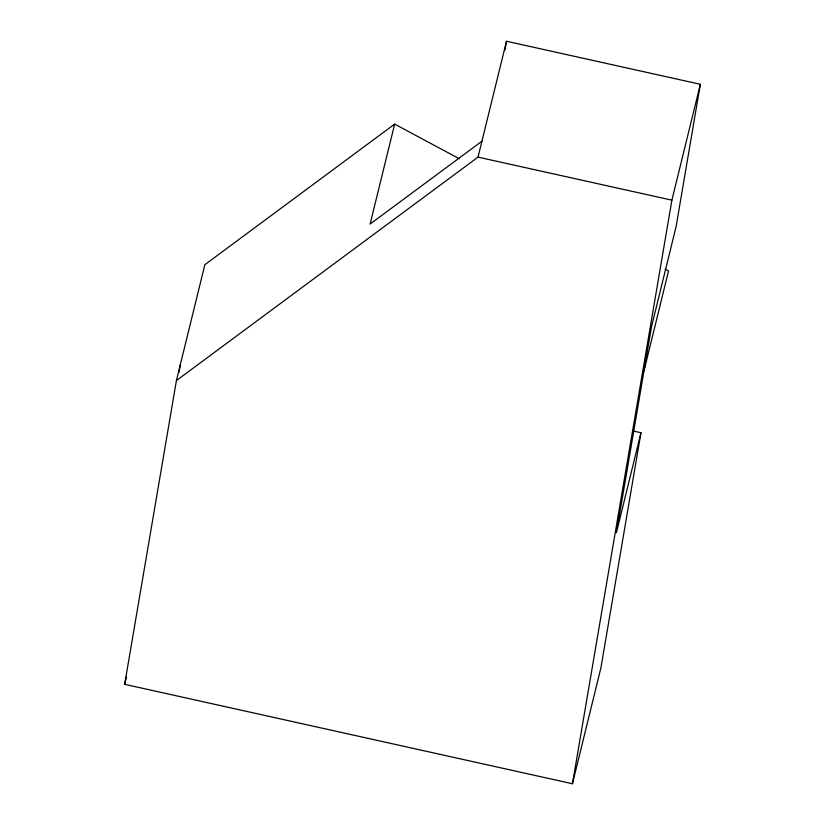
<?xml version="1.0" encoding="UTF-8"?>
<svg xmlns="http://www.w3.org/2000/svg" width="825" height="825" viewBox="0 0 825 825"><rect width="100%" height="100%" fill="white"/><g stroke="black" fill="none" stroke-linecap="round" stroke-linejoin="round"><path stroke-width="1.24" d="M633.445 431.073L640.973 432.743L600.899 667.879L572.447 783.75L124.657 684.317L176.416 380.562L204.868 264.691L394.659 124.101L459.257 158.72M179.025 372.281L180.324 364.66M504.972 50.139L506.488 41.25L700.342 84.294L676.098 226.638L651.544 326.597L616.419 532.713L640.973 432.743M572.447 783.75L671.89 200.166L700.342 84.294M124.657 684.317L126.493 676.84M394.659 124.101L370.105 224.06L481.934 141.209M176.416 380.562L478.026 157.121L506.488 41.25M643.995 370.879L668.549 270.909L665.146 269.094M478.026 157.121L671.89 200.166"/></g></svg>
